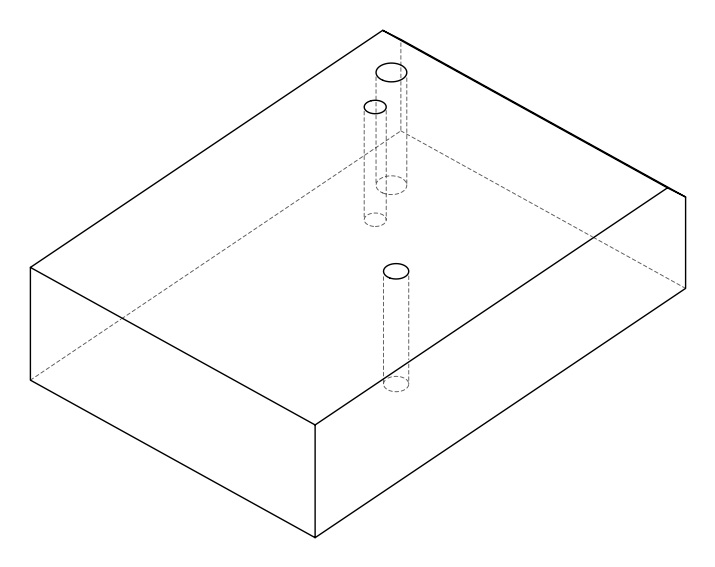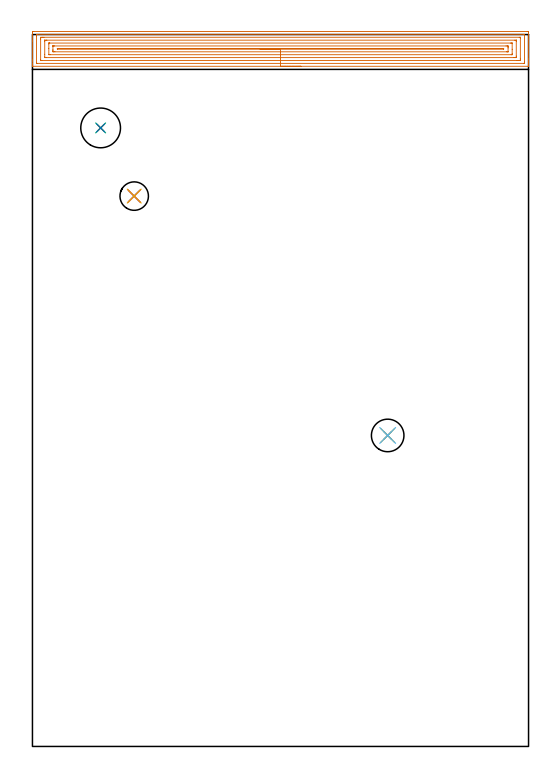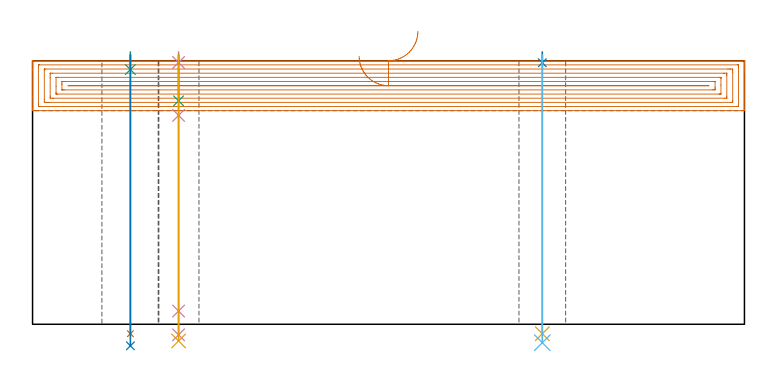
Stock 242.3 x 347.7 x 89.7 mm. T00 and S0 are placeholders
(PLAN: 11 operations, 8 tool changes, 16.3 min)
(1 AREA_MILL | FG_CHAMFER_SURFACE | UGT0205_001 | 13.74 min | 35013 mm3)
(2 SPOT_DRILL | STEP1HOLE | NXT0321_9005460120000 | 0.03 min | 2 mm3)
(3 SPOT_DRILL_1 | STEP1HOLE_1 | NXT0321_9005460120000 | 0.05 min | 180 mm3)
(4 SPOT_DRILL_2 | STEP1HOLE_2 | NXT0321_9005460120000 | 0.03 min | 5 mm3)
(5 DRILL_THROUGH_HOLE_INTO_CENTER | STEP1HOLE | NXT0301_065 | 0.38 min | 6195 mm3)
(6 DRILL_TO_ENLARGE_THROUGH_HOLE | STEP1HOLE | UGT0301_241 | 0.39 min | 11583 mm3)
(7 DRILL_THROUGH_HOLE_INTO_CENTER_1 | STEP1HOLE_1 | NXT0301_065 | 0.38 min | 6068 mm3)
(8 DRILL_TO_ENLARGE_THROUGH_HOLE_1 | STEP1HOLE_1 | UGT0301_261 | 0.4 min | 20234 mm3)
(9 DRILL_BLIND_HOLE_INTO_CENTER | STEP1HOLE_2 | NXT0301_062 | 0.06 min | 814 mm3)
(10 GUN_DRILL_THROUGH_HOLE | STEP1HOLE_2 | UGT0307_006 | 0.46 min | 4878 mm3)
(11 DRILL_TO_ENLARGE_THROUGH_HOLE_2 | STEP1HOLE_2 | UGT0301_272 | 0.39 min | 7890 mm3)
(TOOL UGT0205_001 | Chamfer Mill 20 x 3 x 45 deg. | D20 FL50 Z2)
(TOOL NXT0321_9005460120000 | NC Spot Drill, 142deg, 12mm, Carbide, Uncoated | D12 PA142 FL30 Z2)
(TOOL NXT0301_065 | Carbide Drill 9.4mm [860.1-0940-075A1-MM 2214] | D9.4 PA140 FL98 Z2)
(TOOL UGT0301_241 | Twist Drill 15.9 mm | D15.9 PA118 FL120 Z2)
(TOOL UGT0301_261 | Twist Drill 19.4 mm | D19.4 PA118 FL140 Z2)
(TOOL NXT0301_062 | Carbide Drill 9.1mm [860.1-0910-027A1-MM 2214] | D9.1 PA140 FL47 Z2)
(TOOL UGT0307_006 | Gun Drill 9 mm | D9 PA130 FL24 Z1)
(TOOL UGT0301_272 | Twist Drill 13.9 mm | D13.9 PA118 FL108 Z2)
(OP 1 AREA_MILL)
G17 G21 G94 G90
T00 M6
G54
G17 G0 G90 X131.15 Y332.2 S1061 M3
G43 Z99.7 H0
G94 G1 X131.112 Z98.828 F250.
X130.998 Z97.963
X130.809 Z97.112
X130.547 Z96.28
X130.213 Z95.474
X129.81 Z94.7
X129.342 Z93.964
X128.81 Z93.272
X128.221 Z92.629
X127.578 Z92.04
X126.886 Z91.508
X126.15 Z91.04
X125.376 Z90.637
X124.57 Z90.303
X123.738 Z90.041
X122.886 Z89.852
X122.022 Z89.738
X121.15 Z89.7
X0.165
X0.01 Y332.203 Z89.688
X0.007 Y332.228 Z89.664
X0. Y332.586 Z89.314
Y332.953 Z88.946
Y333.608 Z88.287
Y334.822 Z87.075
Y335.381 Z86.513
Y344.549 Z77.348
Y348.399 Z73.499
X0.003 Y348.678 Z73.219
X0.008 Y349.192 Z72.706
X0.091 Y349.194 Z72.703
X0.611 Y349.2 Z72.7
X241.689
X242.06 Y349.196 Z72.702
X242.29 Y349.192 Z72.706
X242.3 Y348.958 Z72.94
Y335.988 Z85.907
Y335.381 Z86.513
Y334.822 Z87.075
Y334.495 Z87.401
Y333.936 Z87.96
Y333.608 Z88.287
Y332.953 Z88.946
Y332.585 Z89.314
X242.293 Y332.228 Z89.664
X242.29 Y332.203 Z89.688
X242.135 Y332.2 Z89.7
X121.15
Y333.614 Z88.286
X2.397
X2.175 Y333.616 Z88.284
X2.067 Y333.618 Z88.282
X2.02 Y333.621 Z88.279
X2.01 Y333.65 Z88.25
X2.006 Y333.752 Z88.148
X2.001 Y334.002 Z87.898
X2. Y346.905 Z74.995
X2.002 Y347.298 Z74.602
X2.01 Y347.693 Z74.207
X2.019 Y347.779 Z74.121
X2.065 Y347.782 Z74.118
X2.176 Y347.784 Z74.116
X2.397 Y347.786 Z74.114
X239.903
X240.125 Y347.784 Z74.116
X240.233 Y347.782 Z74.118
X240.28 Y347.779 Z74.121
X240.29 Y347.75 Z74.15
X240.294 Y347.648 Z74.252
X240.299 Y347.398 Z74.502
X240.3 Y334.495 Z87.405
X240.298 Y334.102 Z87.798
X240.29 Y333.706 Z88.194
X240.281 Y333.621 Z88.279
X240.235 Y333.618 Z88.282
X240.124 Y333.616 Z88.284
X239.903 Y333.614 Z88.286
X121.15
Y335.028 Z86.872
X4.538 Y335.029 Z86.871
X4.183 Y335.03 Z86.87
X4.065 Y335.033 Z86.867
X4.024 Y335.035 Z86.865
X4.01 Y335.039 Z86.861
X4.007 Y335.079 Z86.821
X4.003 Y335.2 Z86.7
X4.001 Y335.381 Z86.519
X4. Y335.563 Z86.337
Y345.314 Z76.586
X4.002 Y346.019 Z75.881
X4.005 Y346.196 Z75.704
X4.015 Y346.365 Z75.535
X4.183 Y346.366 Z75.534
X4.722 Y346.37 Z75.53
X5.076 Y346.371 Z75.529
X5.613 Y346.372 Z75.528
X237.762 Y346.371 Z75.529
X238.117 Y346.37 Z75.53
X238.235 Y346.367 Z75.533
X238.276 Y346.365 Z75.535
X238.29 Y346.361 Z75.539
X238.293 Y346.321 Z75.579
X238.297 Y346.2 Z75.7
X238.299 Y346.019 Z75.881
X238.3 Y345.837 Z76.063
Y336.086 Z85.814
X238.298 Y335.381 Z86.519
X238.295 Y335.204 Z86.696
X238.285 Y335.035 Z86.865
X238.117 Y335.034 Z86.866
X237.578 Y335.03 Z86.87
X237.224 Y335.029 Z86.871
X236.687 Y335.028 Z86.872
X121.15
Y336.443 Z85.457
X6.685
X6.096 Y336.445 Z85.455
X6.029 Y336.448 Z85.452
X6.014 Y336.449 Z85.451
X6.01 Y336.464 Z85.436
X6.006 Y336.514 Z85.386
X6.002 Y336.717 Z85.183
X6. Y338.041 Z83.859
Y344.246 Z77.654
X6.003 Y344.674 Z77.226
X6.007 Y344.887 Z77.013
X6.01 Y344.939 Z76.961
X6.019 Y344.951 Z76.949
X6.043 Y344.952 Z76.948
X6.147 Y344.955 Z76.945
X6.862 Y344.957 Z76.943
X7.038
X235.615
X236.204 Y344.955 Z76.945
X236.271 Y344.952 Z76.948
X236.286 Y344.951 Z76.949
X236.29 Y344.936 Z76.964
X236.295 Y344.886 Z77.014
X236.298 Y344.683 Z77.217
X236.3 Y344.277 Z77.623
Y337.154 Z84.746
X236.297 Y336.726 Z85.174
X236.293 Y336.513 Z85.387
X236.29 Y336.461 Z85.439
X236.281 Y336.449 Z85.451
X236.257 Y336.448 Z85.452
X236.153 Y336.445 Z85.455
X235.438 Y336.443 Z85.457
X235.262
X121.15
Y337.857 Z84.043
X8.647
X8.462 Y337.858 Z84.042
X8.093 Y337.864 Z84.036
X8.009 Y337.867 Z84.033
X8.005 Y337.893 Z84.007
X8.001 Y337.949 Z83.951
X8. Y340.899 Z81.001
Y343.115 Z78.785
X8.002 Y343.359 Z78.541
X8.006 Y343.519 Z78.381
X8.009 Y343.534 Z78.366
X8.056 Y343.538 Z78.362
X8.154 Y343.542 Z78.358
X8.277 Y343.543 Z78.357
X8.462
X233.653
X233.838 Y343.542 Z78.358
X234.207 Y343.536 Z78.364
X234.291 Y343.533 Z78.367
X234.295 Y343.507 Z78.393
X234.299 Y343.451 Z78.449
X234.3 Y340.501 Z81.399
Y338.284 Z83.616
X234.298 Y338.041 Z83.859
X234.294 Y337.881 Z84.019
X234.291 Y337.866 Z84.034
X234.244 Y337.862 Z84.038
X234.146 Y337.858 Z84.042
X234.023 Y337.857 Z84.043
X233.838
X121.15
Y339.271 Z82.629
X10.979 Y339.272 Z82.628
X10.433 Y339.275 Z82.625
X10.079 Y339.278 Z82.622
X10.01 Y339.287 Z82.613
X10.004 Y339.353 Z82.547
X10.001 Y339.814 Z82.086
X10. Y340.243 Z81.657
X10.001 Y342.016 Z79.884
X10.004 Y342.078 Z79.822
X10.01 Y342.114 Z79.786
X10.014 Y342.123 Z79.777
X10.024 Y342.124 Z79.776
X10.16 Y342.127 Z79.773
X10.433 Y342.129 Z79.771
X10.78
X231.321 Y342.128 Z79.772
X231.867 Y342.125 Z79.775
X232.221 Y342.122 Z79.778
X232.29 Y342.113 Z79.787
X232.296 Y342.047 Z79.853
X232.299 Y341.586 Z80.314
X232.3 Y341.157 Z80.743
X232.299 Y339.384 Z82.516
X232.296 Y339.322 Z82.578
X232.29 Y339.286 Z82.614
X232.286 Y339.277 Z82.623
X232.275 Y339.276 Z82.624
X232.14 Y339.273 Z82.627
X231.867 Y339.271 Z82.629
X231.52
X121.15
Y340.685 Z81.215
X12.219 Y340.686 Z81.214
X12.098 Y340.7 Z81.2
X12.205 Y340.714 Z81.186
X230.081
X230.201 Y340.7 Z81.2
X230.095 Y340.686 Z81.214
X121.15 Y340.685 Z81.215
X120.278 Z81.253
X119.414 Z81.367
X118.562 Z81.555
X117.73 Z81.818
X116.924 Z82.152
X116.15 Z82.554
X115.414 Z83.023
X114.722 Z83.554
X114.079 Z84.144
X113.49 Z84.787
X112.958 Z85.479
X112.49 Z86.215
X112.087 Z86.989
X111.753 Z87.795
X111.491 Z88.627
X111.302 Z89.478
X111.188 Z90.343
X111.15 Z91.215
G0 Z99.7
M5
M2
(OP 2 SPOT_DRILL)
G17 G21 G94 G90
T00 M6
G54
G17 G0 G90 X173.5 Y151.9 S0 M3
G43 Z99.7 H0
G94 G81 G98 Z89.016 F250. R92.7
G80
M5
M2
(OP 3 SPOT_DRILL_1)
G17 G21 G94 G90
T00 M6
G54
G17 G0 G90 X33.3 Y302.1 S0 M3
G43 Z99.7 H0
G94 G81 G98 Z86.7 F250. R92.7
G80
M5
M2
(OP 4 SPOT_DRILL_2)
G17 G21 G94 G90
T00 M6
G54
G17 G0 G90 X49.7 Y268.8 S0 M3
G43 Z99.7 H0
G94 G81 G98 Z89.102 F250. R92.7
G80
M5
M2
(OP 5 DRILL_THROUGH_HOLE_INTO_CENTER)
G17 G21 G94 G90
T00 M6
G54
G17 G0 G90 X173.5 Y151.9 S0 M3
G43 Z99.7 H1
G94 G73 G98 Z-3.211 F250. Q9.291 R91.7
G80
M5
M2
(OP 6 DRILL_TO_ENLARGE_THROUGH_HOLE)
G17 G21 G94 G90
T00 M6
G54
G17 G0 G90 X173.5 Y151.9 S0 M3
G43 Z99.7 H0
G94 G73 G98 Z-6.277 F250. Q13.711 R91.7
G80
M5
M2
(OP 7 DRILL_THROUGH_HOLE_INTO_CENTER_1)
G17 G21 G94 G90
T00 M6
G54
G17 G0 G90 X33.3 Y302.1 S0 M3
G43 Z99.7 H1
G94 G73 G98 Z-3.211 F250. Q9.291 R91.7
G80
M5
M2
(OP 8 DRILL_TO_ENLARGE_THROUGH_HOLE_1)
G17 G21 G94 G90
T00 M6
G54
G17 G0 G90 X33.3 Y302.1 S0 M3
G43 Z99.7 H0
G94 G73 G98 Z-7.328 F250. Q16.171 R91.7
G80
M5
M2
(OP 9 DRILL_BLIND_HOLE_INTO_CENTER)
G17 G21 G94 G90
T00 M6
G54
G17 G0 G90 X49.7 Y268.8 S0 M3
G43 Z99.7 H1
G94 G81 G98 Z76.05 F250. R91.7
G80
M5
M2
(OP 10 GUN_DRILL_THROUGH_HOLE)
G17 G21 G94 G90
T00 M6
G54
G17 G0 G90 X49.7 Y268.8 M8
G43 Z99.7 H0
Z86.549
S716 M3
G94 G1 Z71.089 F125. M26
G4 X.084
Z4.5 F250.
G4 X.084
Z-3.598 F125.
G4 X.084
M5
M9
G0 Z86.549
Z99.7
M2
(OP 11 DRILL_TO_ENLARGE_THROUGH_HOLE_2)
G17 G21 G94 G90
T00 M6
G54
G17 G0 G90 X49.7 Y268.8 S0 M3
G43 Z99.7 H0
G94 G73 G98 Z-5.676 F250. Q13.625 R91.7
G80
M5
M2
